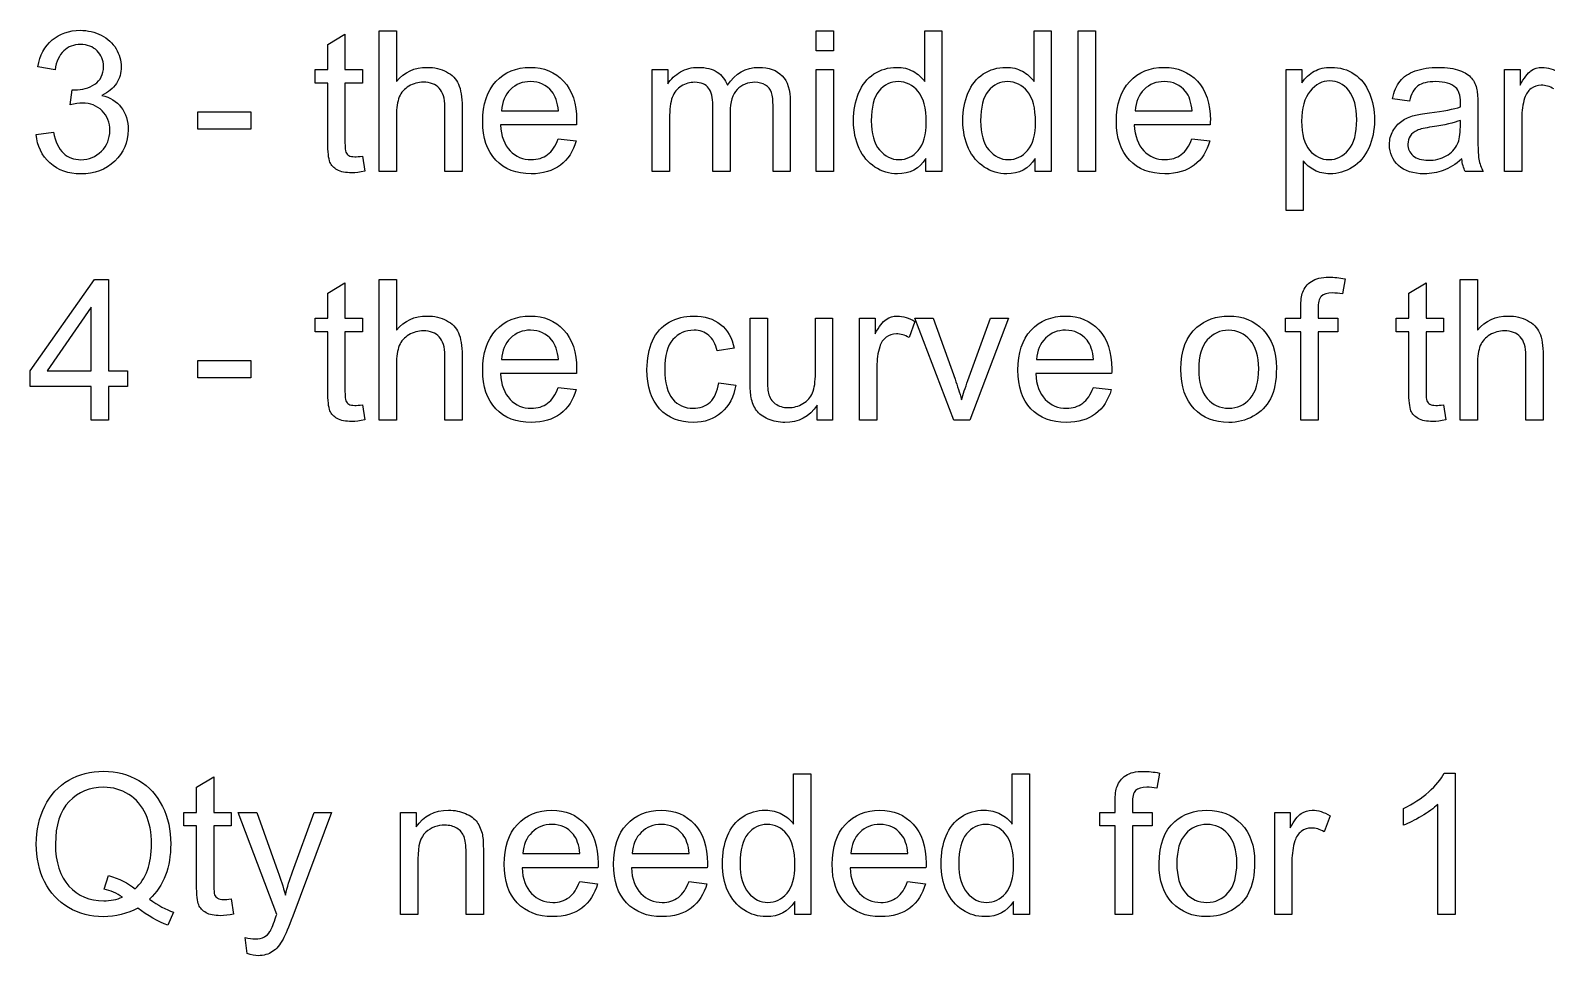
# Model space of a CAD drawing. Extents: x 7 to 424, y 205 to 291.
# Drawn here: x 223.96 to 262.09, y 248.29 to 271.56 of the extents above; entities that cross this region are included whole.
import ezdxf

# ---------------------------------------------------------------- set-up
doc = ezdxf.new("R2010")
doc.units = 0
doc.layers.add('Layer_1', color=7, linetype='CONTINUOUS')

msp = doc.modelspace()

# ---------------------------------------------------------------- linework, layer by layer
at = {"layer": 'Layer_1', "color": 7}
for points in [[(232.731911, 268.006853), (232.731911, 271.542189), (233.165991, 271.542189), (233.165991, 270.273723)], [(246.451313, 270.273723), (246.451313, 271.542189), (246.882984, 271.542189), (246.882984, 268.006853), (246.480251, 268.006853)], [(249.200498, 270.273723), (249.200498, 271.542189), (249.632168, 271.542189), (249.632168, 268.006853), (249.229438, 268.006853)], [(231.44172, 268.75684), (231.44172, 270.230305), (231.123395, 270.230305), (231.123395, 270.567913), (231.44172, 270.567913), (231.44172, 271.202173), (231.873393, 271.462628), (231.873393, 270.567913), (232.309884, 270.567913), (232.309884, 270.230305), (231.873393, 270.230305), (231.873393, 268.73271)], [(224.583225, 270.563151), (224.149145, 270.64033)], [(239.600052, 268.006853), (239.600052, 270.567913), (239.988315, 270.567913), (239.988315, 270.208609)], [(255.535687, 267.025328), (255.535687, 270.567913), (255.931183, 270.567913), (255.931183, 270.23512)], [(261.029222, 268.006853), (261.029222, 270.567913), (261.419906, 270.567913), (261.419906, 270.179664)], [(224.961842, 269.680474), (225.010072, 270.061501)], [(234.817915, 269.629833), (234.817915, 268.006853), (234.383834, 268.006853), (234.383834, 269.629833)], [(241.555834, 269.49479), (241.555834, 268.006853), (241.12175, 268.006853), (241.12175, 269.670817)], [(243.070295, 269.764876), (243.070295, 268.006853), (242.638625, 268.006853), (242.638625, 269.620176)], [(258.636931, 269.779349), (258.212495, 269.837214)], [(260.358795, 269.658752), (260.358795, 269.079976)], [(233.165991, 269.407954), (233.165991, 268.006853), (232.731911, 268.006853)], [(235.80907, 269.533366), (237.239127, 269.533366)], [(240.034133, 269.335616), (240.034133, 268.006853), (239.600052, 268.006853)], [(251.744702, 269.533366), (253.174762, 269.533366)], [(259.919915, 269.133051), (259.919915, 269.292198)], [(261.463324, 269.347681), (261.463324, 268.006853), (261.029222, 268.006853)], [(224.105735, 268.940117), (224.539818, 268.998008)], [(237.694944, 269.176443), (235.784983, 269.176443)], [(237.234304, 268.831585), (237.682857, 268.776129)], [(253.630578, 269.176443), (251.720617, 269.176443)], [(253.169939, 268.831585), (253.618489, 268.776129)], [(232.309884, 268.395102), (232.372585, 268.011668)], [(246.480251, 268.006853), (246.480251, 268.329988)], [(249.229438, 268.006853), (249.229438, 268.329988)], [(255.969767, 268.272124), (255.969767, 267.025328), (255.535687, 267.025328)], [(260.496246, 268.006853), (260.042874, 268.006853)], [(231.44172, 262.50426), (231.44172, 263.977725), (231.123395, 263.977725), (231.123395, 264.315359), (231.44172, 264.315359), (231.44172, 264.949592), (231.873393, 265.210048), (231.873393, 264.315359), (232.309884, 264.315359), (232.309884, 263.977725), (231.873393, 263.977725), (231.873393, 262.480156)], [(232.731911, 261.754272), (232.731911, 265.289608), (233.165991, 265.289608), (233.165991, 264.021143)], [(257.023621, 265.306489), (256.95851, 264.927896)], [(258.624903, 262.50426), (258.624903, 263.977725), (258.306575, 263.977725), (258.306575, 264.315359), (258.624903, 264.315359), (258.624903, 264.949592), (259.056574, 265.210048), (259.056574, 264.315359), (259.493067, 264.315359), (259.493067, 263.977725), (259.056574, 263.977725), (259.056574, 262.480156)], [(259.915091, 261.754272), (259.915091, 265.289608), (260.349164, 265.289608), (260.349164, 264.021143)], [(242.059849, 262.728547), (242.059849, 264.315359), (242.493932, 264.315359), (242.493932, 262.894944)], [(243.702126, 262.943177), (243.702126, 264.315359), (244.136209, 264.315359), (244.136209, 261.754272), (243.747946, 261.754272)], [(244.81386, 261.754272), (244.81386, 264.315359), (245.204533, 264.315359), (245.204533, 263.927083)], [(247.179605, 261.754272), (246.205333, 264.315359), (246.66353, 264.315359), (247.213369, 262.781596)], [(247.538931, 262.752651), (248.10806, 264.315359), (248.5542, 264.315359), (247.584748, 261.754272), (247.179605, 261.754272)], [(255.909477, 261.754272), (255.909477, 263.977725), (255.526037, 263.977725), (255.526037, 264.315359), (255.909477, 264.315359), (255.909477, 264.587854)], [(256.341147, 264.551659), (256.341147, 264.315333), (256.840342, 264.315333), (256.840342, 263.977698), (256.341147, 263.977698), (256.341147, 261.754246), (255.909477, 261.754272)], [(246.205333, 264.233365), (246.055817, 263.830616)], [(241.657119, 263.562937), (241.235095, 263.497823)], [(233.165991, 263.155373), (233.165991, 261.754272), (232.731911, 261.754272)], [(234.817915, 263.377253), (234.817915, 261.754272), (234.383834, 261.754272), (234.383834, 263.377253)], [(235.80907, 263.280786), (237.239127, 263.280786)], [(245.247941, 263.095101), (245.247941, 261.754272), (244.81386, 261.754272)], [(249.265612, 263.280786), (250.695672, 263.280786)], [(260.349164, 263.155373), (260.349164, 261.754272), (259.915091, 261.754272)], [(262.00109, 263.377253), (262.00109, 261.754272), (261.567015, 261.754272), (261.567015, 263.377253)], [(237.694944, 262.923863), (235.784983, 262.923863)], [(251.151488, 262.923863), (249.241527, 262.923863)], [(237.234304, 262.579031), (237.682857, 262.523548)], [(241.271269, 262.692352), (241.698116, 262.636896)], [(250.690848, 262.579031), (251.139399, 262.523548)], [(232.309884, 262.142522), (232.372585, 261.759088)], [(243.747946, 261.754272), (243.747946, 262.130457)], [(259.493067, 262.142522), (259.555768, 261.759088)], [(243.15229, 251.59496), (243.15229, 252.863425), (243.58396, 252.863425), (243.58396, 249.328063), (243.181227, 249.328063)], [(248.650662, 251.59496), (248.650662, 252.863425), (249.082332, 252.863425), (249.082332, 249.328063), (248.6796, 249.328063)], [(252.354829, 252.880306), (252.289717, 252.501687)], [(259.509945, 252.877898), (259.789687, 252.877898), (259.789687, 249.328063)], [(228.142697, 250.078077), (228.142697, 251.551542), (227.824371, 251.551542), (227.824371, 251.88915), (228.142697, 251.88915), (228.142697, 252.523409), (228.57437, 252.783839), (228.57437, 251.88915), (229.010861, 251.88915), (229.010861, 251.551542), (228.57437, 251.551542), (228.57437, 250.053947)], [(251.240684, 249.328063), (251.240684, 251.551542), (250.857247, 251.551542), (250.857247, 251.88915), (251.240684, 251.88915), (251.240684, 252.161671)], [(251.672355, 252.12545), (251.672355, 251.889097), (252.171549, 251.889097), (252.171549, 251.551489), (251.672355, 251.551489), (251.672355, 249.32801), (251.240684, 249.328063)], [(259.789687, 249.328063), (259.355606, 249.328063), (259.355606, 252.094149)], [(230.158769, 249.323248), (229.186907, 251.88915), (229.654751, 251.88915), (230.187706, 250.406055)], [(230.551852, 250.396398), (231.099278, 251.88915), (231.533361, 251.88915), (230.559089, 249.284671)], [(233.2721, 249.328063), (233.2721, 251.88915), (233.662773, 251.88915), (233.662773, 251.525004)], [(255.251119, 249.328063), (255.251119, 251.88915), (255.641793, 251.88915), (255.641793, 251.500901)], [(256.642595, 251.807156), (256.493076, 251.404434)], [(258.487442, 251.57083), (258.487442, 251.990433)], [(235.353296, 250.902836), (235.353296, 249.328063), (234.919213, 249.328063), (234.919213, 250.885956)], [(233.706196, 250.726783), (233.706196, 249.328063), (233.2721, 249.328063)], [(236.34926, 250.854603), (237.779319, 250.854603)], [(239.098444, 250.854603), (240.528504, 250.854603)], [(244.596817, 250.854603), (246.026877, 250.854603)], [(255.685203, 250.668918), (255.685203, 249.328063), (255.251119, 249.328063)], [(225.815536, 249.96473), (225.92888, 250.304772)], [(238.235135, 250.49768), (236.325175, 250.49768)], [(237.774496, 250.152822), (238.223047, 250.097365)], [(240.98432, 250.49768), (239.074359, 250.49768)], [(240.523681, 250.152822), (240.972234, 250.097365)], [(246.482693, 250.49768), (244.572732, 250.49768)], [(246.022053, 250.152822), (246.470607, 250.097365)], [(227.5591, 249.378731), (227.421638, 249.053161)], [(229.010861, 249.716339), (229.073562, 249.332905)], [(243.181227, 249.328063), (243.181227, 249.651225)], [(248.6796, 249.328063), (248.6796, 249.651225)], [(229.413594, 248.341749), (229.365363, 248.749287)]]:
    msp.add_lwpolyline(points, dxfattribs=at)
for points in [[(243.721419, 271.042999), (243.721419, 271.542189), (244.155502, 271.542189), (244.155502, 271.042999)], [(250.307409, 268.006853), (250.307409, 271.542189), (250.74149, 271.542189), (250.74149, 268.006853)], [(243.721419, 268.006853), (243.721419, 270.567913), (244.155502, 270.567913), (244.155502, 268.006853)], [(228.174047, 269.067938), (228.174047, 269.504421), (229.507645, 269.504421), (229.507645, 269.067938)], [(235.80907, 269.533366)], [(245.108071, 269.284975)], [(247.857256, 269.284975)], [(251.744702, 269.533366)], [(255.92877, 269.27291)], [(224.105735, 268.94017)], [(237.234333, 268.831585)], [(253.16997, 268.831585)], [(232.309876, 268.395155)], [(259.956059, 268.322765)], [(225.494797, 261.754272), (225.494797, 262.600727), (223.961042, 262.600727), (223.961042, 262.998634), (225.574378, 265.289608), (225.92888, 265.289608), (225.92888, 262.998634), (226.406371, 262.998634), (226.406371, 262.600727), (225.92888, 262.600727), (225.92888, 261.754272)], [(225.494797, 262.998634), (225.494797, 264.592669), (224.387889, 262.998634)], [(228.174047, 262.815357), (228.174047, 263.25184), (229.507645, 263.25184), (229.507645, 262.815357)], [(235.80907, 263.280786)], [(249.265612, 263.280786)], [(252.895018, 263.034803)], [(253.341158, 263.034803)], [(237.234333, 262.579031)], [(241.271269, 262.692352)], [(250.69088, 262.579031)], [(232.309876, 262.142575)], [(259.49306, 262.142575)], [(236.34926, 250.854603)], [(239.098444, 250.854603)], [(241.809048, 250.606212)], [(244.596817, 250.854603)], [(247.30742, 250.606212)], [(252.345182, 250.60862)], [(252.791322, 250.60862)], [(237.774528, 250.152822)], [(240.52371, 250.152822)], [(246.022082, 250.152822)], [(226.958618, 249.706682)], [(229.010853, 249.716392)], [(229.413594, 248.341749)]]:
    msp.add_lwpolyline(points, close=True, dxfattribs=at)
for points in [[(224.510878, 271.315573), (224.698981, 271.476334), (224.932903, 271.556714), (225.212645, 271.556714)], [(225.212645, 271.556714), (225.405571, 271.556714), (225.583223, 271.514919), (225.745601, 271.431328)], [(224.149145, 270.64033), (224.202199, 270.931319), (224.322777, 271.1564), (224.510878, 271.315573)], [(225.222289, 271.199818), (225.05348, 271.199818), (224.912805, 271.14676), (224.800266, 271.040644)], [(225.639492, 271.043052), (225.531775, 271.147563), (225.392708, 271.199818), (225.222289, 271.199818)], [(225.745601, 271.431328), (225.907979, 271.349325), (226.031773, 271.23678), (226.116983, 271.093693)], [(224.800266, 271.040644), (224.687726, 270.934529), (224.615379, 270.775364), (224.583225, 270.563151)], [(225.801066, 270.647553), (225.801066, 270.806726), (225.747208, 270.938559), (225.639492, 271.043052)], [(226.116983, 271.093693), (226.203798, 270.950607), (226.247206, 270.798683), (226.247206, 270.637922)], [(225.579202, 270.201413), (225.727111, 270.29788), (225.801066, 270.446593), (225.801066, 270.647553)], [(226.247206, 270.637922), (226.247206, 270.485187), (226.20621, 270.346113), (226.124217, 270.220701)], [(233.165991, 270.273723), (233.368563, 270.508444), (233.62419, 270.625804), (233.93287, 270.625804)], [(233.93287, 270.625804), (234.12258, 270.625804), (234.28737, 270.588022), (234.427242, 270.512457)], [(234.427242, 270.512457), (234.567113, 270.438497), (234.666791, 270.3356), (234.726276, 270.203767)], [(235.669198, 270.268881), (235.891062, 270.50683), (236.178842, 270.625804), (236.532539, 270.625804)], [(236.532539, 270.625804), (236.874982, 270.625804), (237.154724, 270.509246), (237.371766, 270.276131)], [(239.988315, 270.208609), (240.068701, 270.334004), (240.175613, 270.434484), (240.309053, 270.510049)], [(240.309053, 270.510049), (240.442493, 270.587219), (240.594422, 270.625804), (240.764838, 270.625804)], [(240.764838, 270.625804), (240.954548, 270.625804), (241.109692, 270.586417), (241.230272, 270.507641)], [(241.230272, 270.507641), (241.352458, 270.428866), (241.438471, 270.318738), (241.488309, 270.177256)], [(241.488309, 270.177256), (241.690881, 270.476288), (241.954546, 270.625804), (242.279302, 270.625804)], [(242.279302, 270.625804), (242.533322, 270.625804), (242.728658, 270.555063), (242.865312, 270.413582)], [(242.865312, 270.413582), (243.001968, 270.273705), (243.070295, 270.05747), (243.070295, 269.764876)], [(244.789743, 269.979506), (244.874951, 270.18851), (245.002764, 270.348477), (245.173182, 270.459408)], [(245.173182, 270.459408), (245.343601, 270.570339), (245.534115, 270.625804), (245.744725, 270.625804)], [(245.744725, 270.625804), (245.899065, 270.625804), (246.036524, 270.592846), (246.157102, 270.526929)], [(246.157102, 270.526929), (246.277679, 270.462618), (246.37575, 270.378216), (246.451313, 270.273723)], [(247.538931, 269.979506), (247.624139, 270.18851), (247.751952, 270.348477), (247.92237, 270.459408)], [(247.92237, 270.459408), (248.092786, 270.570339), (248.2833, 270.625804), (248.49391, 270.625804)], [(248.49391, 270.625804), (248.64825, 270.625804), (248.78571, 270.592846), (248.906289, 270.526929)], [(248.906289, 270.526929), (249.026867, 270.462618), (249.124937, 270.378216), (249.200498, 270.273723)], [(251.60483, 270.268881), (251.826696, 270.50683), (252.114476, 270.625804), (252.468171, 270.625804)], [(252.468171, 270.625804), (252.810614, 270.625804), (253.090356, 270.509246), (253.307398, 270.276131)], [(255.931183, 270.23512), (256.024429, 270.365348), (256.129734, 270.462618), (256.247098, 270.526929)], [(256.247098, 270.526929), (256.36446, 270.592846), (256.506743, 270.625804), (256.673945, 270.625804)], [(256.673945, 270.625804), (256.892593, 270.625804), (257.085519, 270.569536), (257.252721, 270.457)], [(257.252721, 270.457), (257.419924, 270.344464), (257.546129, 270.185299), (257.631337, 269.979506)], [(258.403011, 270.276131), (258.491434, 270.388667), (258.619248, 270.474674), (258.78645, 270.534153)], [(258.78645, 270.534153), (258.953651, 270.595254), (259.14738, 270.625804), (259.367636, 270.625804)], [(259.367636, 270.625804), (259.586285, 270.625804), (259.763936, 270.600078), (259.900592, 270.548625)], [(259.900592, 270.548625), (260.037248, 270.49719), (260.137727, 270.432076), (260.202029, 270.353283)], [(260.202029, 270.353283), (260.266341, 270.276113), (260.311364, 270.17805), (260.337099, 270.059093)], [(261.419906, 270.179664), (261.519584, 270.361327), (261.611226, 270.481104), (261.694835, 270.538994)], [(261.694835, 270.538994), (261.780031, 270.596868), (261.873279, 270.625804), (261.974579, 270.625804)], [(261.974579, 270.625804), (262.120876, 270.625804), (262.269589, 270.579185), (262.420719, 270.485945)], [(225.010072, 270.061501), (225.039011, 270.058326), (225.062322, 270.056738), (225.080007, 270.056738)], [(225.080007, 270.056738), (225.264894, 270.056738), (225.431293, 270.104963), (225.579202, 270.201413)], [(226.124217, 270.220701), (226.042224, 270.095306), (225.920842, 269.995628), (225.760071, 269.921669)], [(233.479496, 270.150718), (233.366956, 270.084802), (233.286571, 269.994773), (233.238339, 269.880632)], [(233.843642, 270.252001), (233.715025, 270.252001), (233.593643, 270.21824), (233.479496, 270.150718)], [(234.241552, 270.102485), (234.148304, 270.202162), (234.015667, 270.252001), (233.843642, 270.252001)], [(234.383834, 269.629833), (234.383834, 269.846862), (234.336407, 270.004413), (234.241552, 270.102485)], [(234.726276, 270.203767), (234.787369, 270.071934), (234.817915, 269.880623), (234.817915, 269.629833)], [(235.336403, 269.265687), (235.336403, 269.696552), (235.447335, 270.03095), (235.669198, 270.268881)], [(236.033344, 270.068724), (235.898298, 269.935286), (235.82354, 269.756833), (235.80907, 269.533366)], [(236.537362, 270.268881), (236.338006, 270.268881), (236.17, 270.202162), (236.033344, 270.068724)], [(237.075141, 270.018083), (236.936879, 270.185282), (236.757619, 270.268881), (236.537362, 270.268881)], [(237.239127, 269.533366), (237.219836, 269.74879), (237.165174, 269.910362), (237.075141, 270.018083)], [(237.371766, 270.276131), (237.588805, 270.043015), (237.697325, 269.715038), (237.697325, 269.292198)], [(240.328344, 270.153126), (240.225451, 270.088832), (240.150693, 269.994782), (240.10407, 269.870974)], [(240.668376, 270.249593), (240.54619, 270.249593), (240.432846, 270.217437), (240.328344, 270.153126)], [(241.015642, 270.104893), (240.944903, 270.20136), (240.829148, 270.249593), (240.668376, 270.249593)], [(241.12175, 269.670817), (241.12175, 269.863751), (241.086381, 270.008443), (241.015642, 270.104893)], [(241.73429, 270.068724), (241.615319, 269.94975), (241.555834, 269.758438), (241.555834, 269.49479)], [(242.182841, 270.249593), (242.002776, 270.249593), (241.853259, 270.189303), (241.73429, 270.068724)], [(242.443288, 270.179664), (242.369334, 270.226283), (242.282518, 270.249593), (242.182841, 270.249593)], [(242.595217, 269.993979), (242.567886, 270.071149), (242.517243, 270.133044), (242.443288, 270.179664)], [(242.638625, 269.620176), (242.638625, 269.793813), (242.624156, 269.918414), (242.595217, 269.993979)], [(244.661931, 269.284975), (244.661931, 269.540598), (244.704535, 269.772108), (244.789743, 269.979506)], [(245.300995, 270.030148), (245.172379, 269.872597), (245.108071, 269.624206), (245.108071, 269.284975)], [(245.785719, 270.266474), (245.592794, 270.266474), (245.431219, 270.187698), (245.300995, 270.030148)], [(246.284914, 270.02049), (246.149867, 270.184479), (245.983469, 270.266474), (245.785719, 270.266474)], [(246.487487, 269.248807), (246.487487, 269.599274), (246.419963, 269.856502), (246.284914, 270.02049)], [(247.411116, 269.284975), (247.411116, 269.540598), (247.453721, 269.772108), (247.538931, 269.979506)], [(248.050182, 270.030148), (247.921565, 269.872597), (247.857256, 269.624206), (247.857256, 269.284975)], [(248.534907, 270.266474), (248.341982, 270.266474), (248.180407, 270.187698), (248.050182, 270.030148)], [(249.034102, 270.02049), (248.899053, 270.184479), (248.732655, 270.266474), (248.534907, 270.266474)], [(249.236672, 269.248807), (249.236672, 269.599274), (249.169148, 269.856502), (249.034102, 270.02049)], [(251.272035, 269.265687), (251.272035, 269.696552), (251.382967, 270.03095), (251.60483, 270.268881)], [(251.968979, 270.068724), (251.83393, 269.935286), (251.759171, 269.756833), (251.744702, 269.533366)], [(252.472994, 270.268881), (252.27364, 270.268881), (252.105634, 270.202162), (251.968979, 270.068724)], [(253.010776, 270.018083), (252.872512, 270.185282), (252.693251, 270.268881), (252.472994, 270.268881)], [(253.174762, 269.533366), (253.155469, 269.74879), (253.100806, 269.910362), (253.010776, 270.018083)], [(253.307398, 270.276131), (253.524439, 270.043015), (253.632959, 269.715038), (253.632959, 269.292198)], [(256.14099, 270.025332), (255.99951, 269.8533), (255.92877, 269.602493), (255.92877, 269.27291)], [(256.632948, 270.285762), (256.448063, 270.285762), (256.284076, 270.198952), (256.14099, 270.025332)], [(257.112849, 270.042213), (256.979409, 270.204579), (256.819442, 270.285762), (256.632948, 270.285762)], [(257.315422, 269.309079), (257.315422, 269.635451), (257.247898, 269.879829), (257.112849, 270.042213)], [(257.631337, 269.979506), (257.716546, 269.775319), (257.75915, 269.55104), (257.75915, 269.306671)], [(258.212495, 269.837214), (258.25108, 270.018894), (258.314585, 270.1652), (258.403011, 270.276131)], [(258.851561, 270.157968), (258.755098, 270.087218), (258.683555, 269.961012), (258.636931, 269.779349)], [(259.304936, 270.266474), (259.100757, 270.266474), (258.949632, 270.230305), (258.851561, 270.157968)], [(259.799307, 270.119365), (259.688374, 270.217437), (259.523584, 270.266474), (259.304936, 270.266474)], [(259.922296, 269.745588), (259.922296, 269.922436), (259.881299, 270.047028), (259.799307, 270.119365)], [(260.337099, 270.059093), (260.351563, 269.985133), (260.358795, 269.851686), (260.358795, 269.658752)], [(261.697242, 270.090446), (261.621677, 270.034161), (261.567817, 269.955376), (261.535661, 269.854094)], [(261.952856, 270.177256), (261.858012, 270.177256), (261.772807, 270.148319), (261.697242, 270.090446)], [(262.271203, 270.083197), (262.165088, 270.145903), (262.058972, 270.177256), (261.952856, 270.177256)], [(225.26811, 269.728708), (225.186117, 269.728708), (225.084028, 269.71263), (224.961842, 269.680474)], [(225.764894, 269.533366), (225.634668, 269.663594), (225.469073, 269.728708), (225.26811, 269.728708)], [(225.760071, 269.921669), (225.969072, 269.873444), (226.131451, 269.772964), (226.247206, 269.620229)], [(226.247206, 269.620229), (226.362961, 269.469099), (226.420839, 269.279393), (226.420839, 269.05111)], [(233.238339, 269.880632), (233.190107, 269.76649), (233.165991, 269.608931), (233.165991, 269.407954)], [(240.10407, 269.870974), (240.057445, 269.747185), (240.034133, 269.568732), (240.034133, 269.335616)], [(259.145802, 269.482725), (259.496283, 269.524529), (259.754321, 269.574368), (259.919915, 269.632241)], [(259.919915, 269.632241), (259.921502, 269.691719), (259.922296, 269.729502), (259.922296, 269.745588)], [(261.535661, 269.854094), (261.487437, 269.699754), (261.463324, 269.53095), (261.463324, 269.347681)], [(225.960231, 269.0414), (225.960231, 269.240755), (225.895119, 269.404743), (225.764894, 269.533366)], [(235.664375, 268.29382), (235.445727, 268.52533), (235.336403, 268.849286), (235.336403, 269.265687)], [(237.697325, 269.292198), (237.697325, 269.266481), (237.696531, 269.227896), (237.694944, 269.176443)], [(244.8018, 268.588036), (244.708554, 268.790601), (244.661931, 269.022914), (244.661931, 269.284975)], [(245.108071, 269.284975), (245.108071, 268.956998), (245.177202, 268.711817), (245.315465, 268.549434)], [(246.287327, 268.537395), (246.420767, 268.69334), (246.487487, 268.930478), (246.487487, 269.248807)], [(247.550988, 268.588036), (247.45774, 268.790601), (247.411116, 269.022914), (247.411116, 269.284975)], [(247.857256, 269.284975), (247.857256, 268.956998), (247.926388, 268.711817), (248.064652, 268.549434)], [(249.036512, 268.537395), (249.169952, 268.69334), (249.236672, 268.930478), (249.236672, 269.248807)], [(251.600007, 268.29382), (251.381359, 268.52533), (251.272035, 268.849286), (251.272035, 269.265687)], [(253.632959, 269.292198), (253.632959, 269.266481), (253.632166, 269.227896), (253.630578, 269.176443)], [(255.92877, 269.27291), (255.92877, 268.943328), (255.99549, 268.699761), (256.12893, 268.54221)], [(257.108029, 268.549434), (257.246291, 268.713422), (257.315422, 268.966637), (257.315422, 269.309079)], [(257.75915, 269.306671), (257.75915, 269.04461), (257.711722, 268.808275), (257.616867, 268.597667)], [(258.222171, 269.024519), (258.280049, 269.12903), (258.354808, 269.212629), (258.446447, 269.275318)], [(258.446447, 269.275318), (258.539695, 269.338024), (258.644197, 269.385455), (258.759952, 269.417611)], [(258.759952, 269.417611), (258.84516, 269.440118), (258.973777, 269.461823), (259.145802, 269.482725)], [(259.919915, 269.292198), (259.762359, 269.227887), (259.526025, 269.173224), (259.210913, 269.12821)], [(224.455413, 268.221535), (224.251234, 268.406409), (224.134675, 268.645954), (224.105735, 268.94017)], [(224.539818, 268.998008), (224.589657, 268.752016), (224.674061, 268.574357), (224.793032, 268.465031)], [(225.748011, 268.515673), (225.889491, 268.657154), (225.960231, 268.832397), (225.960231, 269.0414)], [(226.420839, 269.05111), (226.420839, 268.742429), (226.308299, 268.480368), (226.08322, 268.264927)], [(235.784983, 269.176443), (235.801052, 268.895103), (235.880633, 268.67967), (236.023727, 268.530145)], [(236.966652, 268.431271), (237.079191, 268.514879), (237.168418, 268.648317), (237.234333, 268.831585)], [(251.720617, 269.176443), (251.736704, 268.895103), (251.816286, 268.67967), (251.959364, 268.530145)], [(252.902286, 268.431271), (253.014826, 268.514879), (253.104054, 268.648317), (253.16997, 268.831585)], [(258.137766, 268.682069), (258.137766, 268.807482), (258.165901, 268.921632), (258.222171, 269.024519)], [(258.661077, 268.899133), (258.620884, 268.838032), (258.600787, 268.769699), (258.600787, 268.694134)], [(258.832297, 269.0414), (258.758343, 269.009244), (258.701269, 268.961822), (258.661077, 268.899133)], [(259.210913, 269.12821), (259.032457, 269.102492), (258.906252, 269.073555), (258.832297, 269.0414)], [(259.84998, 268.69895), (259.896603, 268.797022), (259.919915, 268.941722), (259.919915, 269.133051)], [(260.358795, 269.079976), (260.358795, 268.676451), (260.367641, 268.420828), (260.385332, 268.313108)], [(224.793032, 268.465031), (224.91361, 268.357328), (225.059911, 268.303477), (225.231936, 268.303477)], [(225.231936, 268.303477), (225.436117, 268.303477), (225.608142, 268.374209), (225.748011, 268.515673)], [(231.494777, 268.243178), (231.459406, 268.325164), (231.44172, 268.496385), (231.44172, 268.75684)], [(231.873393, 268.73271), (231.873393, 268.608921), (231.880625, 268.529343), (231.895089, 268.493977)], [(231.895089, 268.493977), (231.911158, 268.458611), (231.936077, 268.430477), (231.969847, 268.409575)], [(236.023727, 268.530145), (236.166813, 268.380638), (236.34527, 268.305885), (236.559095, 268.305885)], [(236.559095, 268.305885), (236.718258, 268.305885), (236.85411, 268.34768), (236.966652, 268.431271)], [(237.682857, 268.776129), (237.612118, 268.514068), (237.48109, 268.310691), (237.289771, 268.165999)], [(245.19971, 268.117766), (245.029292, 268.23032), (244.896655, 268.387076), (244.8018, 268.588036)], [(245.315465, 268.549434), (245.453727, 268.387068), (245.61691, 268.305885), (245.805013, 268.305885)], [(245.805013, 268.305885), (245.994723, 268.305885), (246.155494, 268.383055), (246.287327, 268.537395)], [(247.948897, 268.117766), (247.778479, 268.23032), (247.645843, 268.387076), (247.550988, 268.588036)], [(248.064652, 268.549434), (248.202915, 268.387068), (248.366097, 268.305885), (248.5542, 268.305885)], [(248.5542, 268.305885), (248.74391, 268.305885), (248.904681, 268.383055), (249.036512, 268.537395)], [(251.959364, 268.530145), (252.102451, 268.380638), (252.280907, 268.305885), (252.494732, 268.305885)], [(252.494732, 268.305885), (252.653895, 268.305885), (252.789746, 268.34768), (252.902286, 268.431271)], [(253.618489, 268.776129), (253.54775, 268.514068), (253.416722, 268.310691), (253.225403, 268.165999)], [(256.12893, 268.54221), (256.262372, 268.38466), (256.423948, 268.305885), (256.613657, 268.305885)], [(256.613657, 268.305885), (256.806583, 268.305885), (256.971373, 268.387068), (257.108029, 268.549434)], [(257.616867, 268.597667), (257.523621, 268.388664), (257.386966, 268.227894), (257.206901, 268.115358)], [(258.364453, 268.153934), (258.213328, 268.292206), (258.137766, 268.468251), (258.137766, 268.682069)], [(258.600787, 268.694134), (258.600787, 268.578388), (258.644195, 268.48193), (258.731012, 268.404759)], [(259.563002, 268.39751), (259.693227, 268.47147), (259.788886, 268.57195), (259.84998, 268.69895)], [(225.229526, 267.944199), (224.919237, 267.944199), (224.661199, 268.036645), (224.455413, 268.221535)], [(226.08322, 268.264927), (225.858141, 268.051108), (225.573576, 267.944199), (225.229526, 267.944199)], [(231.678054, 268.047836), (231.591239, 268.097684), (231.530147, 268.162798), (231.494777, 268.243178)], [(231.969847, 268.409575), (232.005217, 268.388673), (232.055055, 268.378222), (232.119363, 268.378222)], [(232.119363, 268.378222), (232.167595, 268.378222), (232.231099, 268.383866), (232.309876, 268.395155)], [(236.556656, 267.948962), (236.182059, 267.948962), (235.884632, 268.063914), (235.664375, 268.29382)], [(237.289771, 268.165999), (237.098453, 268.021308), (236.854081, 267.948962), (236.556656, 267.948962)], [(245.764016, 267.948962), (245.559837, 267.948962), (245.371735, 268.00523), (245.19971, 268.117766)], [(246.480251, 268.329988), (246.317872, 268.07597), (246.079127, 267.948962), (245.764016, 267.948962)], [(248.513203, 267.948962), (248.309024, 267.948962), (248.120922, 268.00523), (247.948897, 268.117766)], [(249.229438, 268.329988), (249.06706, 268.07597), (248.828315, 267.948962), (248.513203, 267.948962)], [(252.492288, 267.948962), (252.117691, 267.948962), (251.820264, 268.063914), (251.600007, 268.29382)], [(253.225403, 268.165999), (253.034087, 268.021308), (252.789715, 267.948962), (252.492288, 267.948962)], [(256.251922, 268.040613), (256.137773, 268.101697), (256.043722, 268.178867), (255.969767, 268.272124)], [(257.206901, 268.115358), (257.028445, 268.004427), (256.840343, 267.948962), (256.642595, 267.948962)], [(259.013166, 267.948962), (258.731815, 267.948962), (258.515578, 268.017286), (258.364453, 268.153934)], [(258.731012, 268.404759), (258.819436, 268.327589), (258.948052, 268.289004), (259.116862, 268.289004)], [(259.116862, 268.289004), (259.284064, 268.289004), (259.432778, 268.325173), (259.563002, 268.39751)], [(259.956088, 268.322765), (259.795317, 268.186099), (259.640172, 268.089632), (259.490655, 268.033364)], [(260.042874, 268.006853), (259.99786, 268.096881), (259.968922, 268.202186), (259.956059, 268.322765)], [(260.385332, 268.313108), (260.404612, 268.206992), (260.441583, 268.104907), (260.496246, 268.006853)], [(232.044613, 267.973092), (231.887057, 267.973092), (231.764871, 267.998007), (231.678054, 268.047836)], [(232.372585, 268.011668), (232.250401, 267.98595), (232.141077, 267.973092), (232.044613, 267.973092)], [(256.642595, 267.948962), (256.497901, 267.948962), (256.367677, 267.979512), (256.251922, 268.040613)], [(259.490655, 268.033364), (259.342745, 267.977096), (259.183583, 267.948962), (259.013166, 267.948962)], [(255.955297, 264.971288), (255.997098, 265.083824), (256.070249, 265.174664), (256.174751, 265.243809)], [(256.174751, 265.243809), (256.280859, 265.314541), (256.428768, 265.349907), (256.618478, 265.349907)], [(256.618478, 265.349907), (256.740664, 265.349907), (256.875712, 265.335434), (257.023621, 265.306489)], [(255.909477, 264.587854), (255.909477, 264.759886), (255.92475, 264.887697), (255.955297, 264.971288)], [(256.423141, 264.867571), (256.368479, 264.811303), (256.341147, 264.705999), (256.341147, 264.551659)], [(256.702883, 264.951973), (256.57105, 264.951973), (256.477803, 264.923839), (256.423141, 264.867571)], [(256.95851, 264.927896), (256.868478, 264.943948), (256.783269, 264.951973), (256.702883, 264.951973)], [(233.165991, 264.021143), (233.368563, 264.255863), (233.62419, 264.373224), (233.93287, 264.373224)], [(233.93287, 264.373224), (234.12258, 264.373224), (234.28737, 264.335441), (234.427242, 264.259876)], [(234.427242, 264.259876), (234.567113, 264.185916), (234.666791, 264.083029), (234.726276, 263.951213)], [(235.669198, 264.016301), (235.891062, 264.254249), (236.178842, 264.373224), (236.532539, 264.373224)], [(236.532539, 264.373224), (236.874982, 264.373224), (237.154724, 264.256666), (237.371766, 264.02355)], [(240.022076, 264.216485), (240.210179, 264.320977), (240.414358, 264.373224), (240.634615, 264.373224)], [(240.634615, 264.373224), (240.912749, 264.373224), (241.140239, 264.302483), (241.317087, 264.161001)], [(245.204533, 263.927083), (245.30421, 264.108764), (245.39585, 264.228541), (245.479451, 264.286414)], [(245.479451, 264.286414), (245.564661, 264.344287), (245.657908, 264.373224), (245.759192, 264.373224)], [(245.759192, 264.373224), (245.905494, 264.373224), (246.054208, 264.326604), (246.205333, 264.233365)], [(249.12574, 264.016301), (249.347605, 264.254249), (249.635387, 264.373224), (249.989083, 264.373224)], [(249.989083, 264.373224), (250.331525, 264.373224), (250.611266, 264.256666), (250.828307, 264.02355)], [(253.290517, 264.088664), (253.510772, 264.278371), (253.77926, 264.373224), (254.09598, 264.373224)], [(254.09598, 264.373224), (254.448068, 264.373224), (254.735849, 264.257469), (254.959321, 264.025958)], [(260.349164, 264.021143), (260.551747, 264.255863), (260.807378, 264.373224), (261.116059, 264.373224)], [(261.116059, 264.373224), (261.305765, 264.373224), (261.470556, 264.335441), (261.610433, 264.259876)], [(261.610433, 264.259876), (261.750291, 264.185916), (261.849969, 264.083029), (261.909465, 263.951213)], [(233.479496, 263.898138), (233.366956, 263.832221), (233.286571, 263.742193), (233.238339, 263.628051)], [(233.843642, 263.99942), (233.715025, 263.99942), (233.593643, 263.96566), (233.479496, 263.898138)], [(234.241552, 263.849904), (234.148304, 263.949582), (234.015667, 263.99942), (233.843642, 263.99942)], [(234.726276, 263.951213), (234.787369, 263.81938), (234.817915, 263.62806), (234.817915, 263.377253)], [(235.336403, 263.013107), (235.336403, 263.443972), (235.447335, 263.77837), (235.669198, 264.016301)], [(236.537362, 264.016301), (236.338006, 264.016301), (236.17, 263.949582), (236.033344, 263.816144)], [(237.075141, 263.765502), (236.936879, 263.932701), (236.757619, 264.016301), (236.537362, 264.016301)], [(237.371766, 264.02355), (237.588805, 263.790435), (237.697325, 263.462457), (237.697325, 263.039618)], [(239.604875, 263.75103), (239.696515, 263.958428), (239.835582, 264.113579), (240.022076, 264.216485)], [(240.651496, 264.016301), (240.432846, 264.016301), (240.255193, 263.937526), (240.118538, 263.779975)], [(241.020465, 263.886099), (240.919179, 263.9729), (240.796189, 264.016301), (240.651496, 264.016301)], [(241.235095, 263.497823), (241.194901, 263.669855), (241.123358, 263.799281), (241.020465, 263.886099)], [(241.317087, 264.161001), (241.493936, 264.021143), (241.60728, 263.821788), (241.657119, 263.562937)], [(245.737488, 263.924676), (245.642634, 263.924676), (245.557425, 263.895739), (245.481864, 263.837866)], [(246.055817, 263.830616), (245.949708, 263.893323), (245.843599, 263.924676), (245.737488, 263.924676)], [(248.792944, 263.013107), (248.792944, 263.443972), (248.903876, 263.77837), (249.12574, 264.016301)], [(249.993904, 264.016301), (249.794549, 264.016301), (249.626544, 263.949582), (249.489889, 263.816144)], [(250.531686, 263.765502), (250.393421, 263.932701), (250.214161, 264.016301), (249.993904, 264.016301)], [(250.828307, 264.02355), (251.045349, 263.790435), (251.153869, 263.462457), (251.153869, 263.039618)], [(252.895018, 263.034803), (252.895018, 263.509077), (253.026851, 263.860364), (253.290517, 264.088664)], [(254.09598, 264.013893), (253.878939, 264.013893), (253.698875, 263.93271), (253.555788, 263.770344)], [(254.631346, 263.76791), (254.488261, 263.931899), (254.309806, 264.013893), (254.09598, 264.013893)], [(254.959321, 264.025958), (255.182792, 263.796053), (255.294527, 263.477724), (255.294527, 263.070971)], [(260.662669, 263.898138), (260.550133, 263.832221), (260.469752, 263.742193), (260.421527, 263.628051)], [(261.026815, 263.99942), (260.89821, 263.99942), (260.776828, 263.96566), (260.662669, 263.898138)], [(261.424722, 263.849904), (261.331482, 263.949582), (261.198847, 263.99942), (261.026815, 263.99942)], [(261.909465, 263.951213), (261.970548, 263.81938), (262.00109, 263.62806), (262.00109, 263.377253)], [(233.238339, 263.628051), (233.190107, 263.51391), (233.165991, 263.356351), (233.165991, 263.155373)], [(234.383834, 263.377253), (234.383834, 263.594299), (234.336407, 263.75185), (234.241552, 263.849904)], [(236.033344, 263.816144), (235.898298, 263.682705), (235.82354, 263.504253), (235.80907, 263.280786)], [(237.239127, 263.280786), (237.219836, 263.496227), (237.165174, 263.657799), (237.075141, 263.765502)], [(239.467416, 263.025172), (239.467416, 263.301697), (239.513236, 263.543649), (239.604875, 263.75103)], [(240.118538, 263.779975), (239.981884, 263.62403), (239.913557, 263.376441), (239.913557, 263.03721)], [(245.320288, 263.601514), (245.272056, 263.447173), (245.247941, 263.278369), (245.247941, 263.095101)], [(245.481864, 263.837866), (245.406301, 263.781598), (245.352442, 263.702814), (245.320288, 263.601514)], [(249.489889, 263.816144), (249.35484, 263.682705), (249.280081, 263.504253), (249.265612, 263.280786)], [(250.695672, 263.280786), (250.676378, 263.496227), (250.621716, 263.657799), (250.531686, 263.765502)], [(253.555788, 263.770344), (253.412702, 263.607961), (253.341158, 263.36278), (253.341158, 263.034803)], [(254.848389, 263.049275), (254.848389, 263.365999), (254.776041, 263.605544), (254.631346, 263.76791)], [(260.421527, 263.628051), (260.373285, 263.51391), (260.349164, 263.356351), (260.349164, 263.155373)], [(261.567015, 263.377253), (261.567015, 263.594299), (261.519584, 263.75185), (261.424722, 263.849904)], [(235.664375, 262.041239), (235.445727, 262.27275), (235.336403, 262.596705), (235.336403, 263.013107)], [(235.784983, 262.923863), (235.801052, 262.642522), (235.880633, 262.42709), (236.023727, 262.277565)], [(237.697325, 263.039618), (237.697325, 263.0139), (237.696531, 262.975315), (237.694944, 262.923863)], [(239.785742, 262.038831), (239.573525, 262.268737), (239.467416, 262.597517), (239.467416, 263.025172)], [(239.913557, 263.03721), (239.913557, 262.693164), (239.979473, 262.443168), (240.111304, 262.287222)], [(242.086376, 262.323391), (242.068691, 262.408604), (242.059849, 262.543656), (242.059849, 262.728547)], [(242.493932, 262.894944), (242.493932, 262.668249), (242.502775, 262.515514), (242.520459, 262.436738)], [(243.629781, 262.441554), (243.678011, 262.557318), (243.702126, 262.724526), (243.702126, 262.943177)], [(247.213369, 262.781596), (247.272854, 262.616002), (247.327516, 262.443979), (247.377355, 262.265526)], [(247.377355, 262.265526), (247.41594, 262.40057), (247.469798, 262.562945), (247.538931, 262.752651)], [(249.120919, 262.041239), (248.902269, 262.27275), (248.792944, 262.596705), (248.792944, 263.013107)], [(249.241527, 262.923863), (249.257596, 262.642522), (249.337178, 262.42709), (249.480274, 262.277565)], [(251.153869, 263.039618), (251.153869, 263.0139), (251.153075, 262.975315), (251.151488, 262.923863)], [(253.225403, 262.041239), (253.005146, 262.271144), (252.895018, 262.602332), (252.895018, 263.034803)], [(253.341158, 263.034803), (253.341158, 262.706825), (253.412702, 262.460842), (253.555788, 262.296853)], [(254.633759, 262.299287), (254.776846, 262.463276), (254.848389, 262.713272), (254.848389, 263.049275)], [(255.294527, 263.070971), (255.294527, 262.741388), (255.244688, 262.481744), (255.145011, 262.292038)], [(231.494777, 261.990598), (231.459406, 262.072583), (231.44172, 262.243804), (231.44172, 262.50426)], [(231.873393, 262.480156), (231.873393, 262.356349), (231.880625, 262.276762), (231.895089, 262.241396)], [(236.966652, 262.17869), (237.079191, 262.262299), (237.168418, 262.395746), (237.234333, 262.579031)], [(237.682857, 262.523548), (237.612118, 262.261487), (237.48109, 262.058111), (237.289771, 261.913419)], [(241.054226, 262.210043), (241.168374, 262.314554), (241.240722, 262.475323), (241.271269, 262.692352)], [(241.698116, 262.636896), (241.651491, 262.342679), (241.531716, 262.111971), (241.338791, 261.944772)], [(242.520459, 262.436738), (242.547791, 262.322597), (242.605668, 262.232568), (242.694092, 262.166652)], [(243.388623, 262.169059), (243.50277, 262.236581), (243.583156, 262.327413), (243.629781, 262.441554)], [(250.423196, 262.17869), (250.535735, 262.262299), (250.624964, 262.395746), (250.69088, 262.579031)], [(251.139399, 262.523548), (251.06866, 262.261487), (250.937631, 262.058111), (250.746313, 261.913419)], [(258.677958, 261.990598), (258.642588, 262.072583), (258.624903, 262.243804), (258.624903, 262.50426)], [(259.056574, 262.480156), (259.056574, 262.356349), (259.063806, 262.276762), (259.07827, 262.241396)], [(231.678054, 261.795256), (231.591239, 261.845104), (231.530147, 261.910218), (231.494777, 261.990598)], [(231.895089, 262.241396), (231.911158, 262.20603), (231.936077, 262.177896), (231.969847, 262.156994)], [(231.969847, 262.156994), (232.005217, 262.136092), (232.055055, 262.125641), (232.119363, 262.125641)], [(232.119363, 262.125641), (232.167595, 262.125641), (232.231099, 262.131286), (232.309876, 262.142575)], [(236.556656, 261.696381), (236.182059, 261.696381), (235.884632, 261.811334), (235.664375, 262.041239)], [(236.023727, 262.277565), (236.166813, 262.128058), (236.34527, 262.053304), (236.559095, 262.053304)], [(236.559095, 262.053304), (236.718258, 262.053304), (236.85411, 262.0951), (236.966652, 262.17869)], [(240.632202, 261.696381), (240.281721, 261.696381), (239.999568, 261.810531), (239.785742, 262.038831)], [(240.111304, 262.287222), (240.243137, 262.131277), (240.415162, 262.053304), (240.627379, 262.053304)], [(240.627379, 262.053304), (240.797797, 262.053304), (240.940079, 262.105551), (241.054226, 262.210043)], [(242.219014, 262.000255), (242.156313, 262.088679), (242.112101, 262.196391), (242.086376, 262.323391)], [(242.510813, 261.783191), (242.380588, 261.841082), (242.283322, 261.913437), (242.219014, 262.000255)], [(242.694092, 262.166652), (242.782516, 262.10234), (242.89184, 262.070185), (243.022064, 262.070185)], [(243.747946, 262.130457), (243.54859, 261.841073), (243.277691, 261.696381), (242.935249, 261.696381)], [(243.022064, 262.070185), (243.152289, 262.070185), (243.274475, 262.103143), (243.388623, 262.169059)], [(250.013197, 261.696381), (249.6386, 261.696381), (249.341174, 261.811334), (249.120919, 262.041239)], [(249.480274, 262.277565), (249.62336, 262.128058), (249.801817, 262.053304), (250.015642, 262.053304)], [(250.015642, 262.053304), (250.174805, 262.053304), (250.310656, 262.0951), (250.423196, 262.17869)], [(254.09598, 261.696381), (253.737459, 261.696381), (253.447267, 261.811334), (253.225403, 262.041239)], [(253.555788, 262.296853), (253.698875, 262.134487), (253.878939, 262.053304), (254.09598, 262.053304)], [(254.09598, 262.053304), (254.311413, 262.053304), (254.490672, 262.135299), (254.633759, 262.299287)], [(255.145011, 262.292038), (255.04694, 262.103937), (254.90305, 261.95764), (254.71334, 261.853147)], [(258.861237, 261.795256), (258.77442, 261.845104), (258.713327, 261.910218), (258.677958, 261.990598)], [(259.07827, 262.241396), (259.094339, 262.20603), (259.119258, 262.177896), (259.153028, 262.156994)], [(259.153028, 262.156994), (259.188397, 262.136092), (259.238237, 262.125641), (259.302546, 262.125641)], [(259.302546, 262.125641), (259.350776, 262.125641), (259.414281, 262.131286), (259.49306, 262.142575)], [(232.044613, 261.720511), (231.887057, 261.720511), (231.764871, 261.745426), (231.678054, 261.795256)], [(232.372585, 261.759088), (232.250401, 261.73337), (232.141077, 261.720511), (232.044613, 261.720511)], [(237.289771, 261.913419), (237.098453, 261.768727), (236.854081, 261.696381), (236.556656, 261.696381)], [(241.338791, 261.944772), (241.147474, 261.779178), (240.911944, 261.696381), (240.632202, 261.696381)], [(242.935249, 261.696381), (242.784125, 261.696381), (242.642646, 261.725318), (242.510813, 261.783191)], [(250.746313, 261.913419), (250.554996, 261.768727), (250.310624, 261.696381), (250.013197, 261.696381)], [(254.71334, 261.853147), (254.525238, 261.748636), (254.319451, 261.696381), (254.09598, 261.696381)], [(259.227794, 261.720511), (259.07024, 261.720511), (258.948054, 261.745426), (258.861237, 261.795256)], [(259.555768, 261.759088), (259.433582, 261.73337), (259.324257, 261.720511), (259.227794, 261.720511)], [(224.925668, 252.701844), (225.187725, 252.851369), (225.480329, 252.926132), (225.803479, 252.926132)], [(225.803479, 252.926132), (226.129844, 252.926132), (226.424055, 252.848159), (226.686113, 252.692214)], [(251.286505, 252.545105), (251.328305, 252.657641), (251.401457, 252.748473), (251.505958, 252.8176)], [(251.505958, 252.8176), (251.612067, 252.888349), (251.759976, 252.923724), (251.949686, 252.923724)], [(251.949686, 252.923724), (252.071872, 252.923724), (252.20692, 252.909251), (252.354829, 252.880306)], [(259.124095, 252.405246), (259.305765, 252.567612), (259.434382, 252.725163), (259.509945, 252.877898)], [(224.322778, 252.048324), (224.464256, 252.334497), (224.665219, 252.552337), (224.925668, 252.701844)], [(225.805889, 252.523409), (225.457016, 252.523409), (225.167628, 252.403633), (224.937725, 252.164079)], [(226.435309, 252.344948), (226.248815, 252.463922), (226.039008, 252.523409), (225.805889, 252.523409)], [(226.686113, 252.692214), (226.948168, 252.537873), (227.147524, 252.320836), (227.284179, 252.0411)], [(251.240684, 252.161671), (251.240684, 252.333685), (251.255958, 252.461497), (251.286505, 252.545105)], [(251.754349, 252.441362), (251.699686, 252.385094), (251.672355, 252.27979), (251.672355, 252.12545)], [(252.03409, 252.525764), (251.902259, 252.525764), (251.809012, 252.49763), (251.754349, 252.441362)], [(252.289717, 252.501687), (252.199685, 252.517738), (252.114476, 252.525764), (252.03409, 252.525764)], [(224.110558, 251.095744), (224.110558, 251.444624), (224.181298, 251.76215), (224.322778, 252.048324)], [(224.937725, 252.164079), (224.707823, 251.92613), (224.592872, 251.570019), (224.592872, 251.095744)], [(226.862156, 251.848166), (226.765694, 252.061985), (226.623412, 252.227579), (226.435309, 252.344948)], [(227.284179, 252.0411), (227.422444, 251.762953), (227.491576, 251.448645), (227.491576, 251.098178)], [(258.487442, 251.990433), (258.730206, 252.104592), (258.942424, 252.242863), (259.124095, 252.405246)], [(259.355606, 252.094149), (259.251104, 251.994472), (259.113644, 251.894795), (258.943226, 251.795117)], [(227.009261, 251.098178), (227.009261, 251.384334), (226.960226, 251.63433), (226.862156, 251.848166)], [(233.662773, 251.525004), (233.850876, 251.806362), (234.122579, 251.947041), (234.477883, 251.947041)], [(234.477883, 251.947041), (234.632223, 251.947041), (234.773702, 251.918907), (234.902319, 251.862639)], [(234.902319, 251.862639), (235.032544, 251.807976), (235.12981, 251.73563), (235.194118, 251.645601)], [(236.209388, 251.590118), (236.431253, 251.828067), (236.719033, 251.947041), (237.072728, 251.947041)], [(237.072728, 251.947041), (237.415171, 251.947041), (237.694914, 251.830483), (237.911955, 251.597368)], [(238.958575, 251.590118), (239.180439, 251.828067), (239.468219, 251.947041), (239.821916, 251.947041)], [(239.821916, 251.947041), (240.164359, 251.947041), (240.4441, 251.830483), (240.66114, 251.597368)], [(241.49072, 251.300743), (241.575928, 251.509747), (241.703741, 251.669714), (241.874159, 251.780645)], [(241.874159, 251.780645), (242.044577, 251.891576), (242.235091, 251.947041), (242.445701, 251.947041)], [(242.445701, 251.947041), (242.600042, 251.947041), (242.737501, 251.914083), (242.858078, 251.848166)], [(242.858078, 251.848166), (242.978656, 251.783855), (243.076726, 251.699453), (243.15229, 251.59496)], [(244.456947, 251.590118), (244.678811, 251.828067), (244.966591, 251.947041), (245.320288, 251.947041)], [(245.320288, 251.947041), (245.662731, 251.947041), (245.942473, 251.830483), (246.159512, 251.597368)], [(246.989092, 251.300743), (247.0743, 251.509747), (247.202113, 251.669714), (247.372531, 251.780645)], [(247.372531, 251.780645), (247.54295, 251.891576), (247.733464, 251.947041), (247.944074, 251.947041)], [(247.944074, 251.947041), (248.098414, 251.947041), (248.235873, 251.914083), (248.356451, 251.848166)], [(248.356451, 251.848166), (248.477028, 251.783855), (248.575099, 251.699453), (248.650662, 251.59496)], [(252.345182, 250.60862), (252.345182, 251.082894), (252.477014, 251.434182), (252.740679, 251.662482)], [(252.740679, 251.662482), (252.960935, 251.852188), (253.229423, 251.947041), (253.546142, 251.947041)], [(253.546142, 251.947041), (253.89823, 251.947041), (254.18601, 251.831286), (254.409482, 251.599775)], [(255.641793, 251.500901), (255.741472, 251.682564), (255.833112, 251.80234), (255.916713, 251.860231)], [(255.916713, 251.860231), (256.001921, 251.918104), (256.095168, 251.947041), (256.196454, 251.947041)], [(256.196454, 251.947041), (256.342757, 251.947041), (256.49147, 251.900413), (256.642595, 251.807156)], [(258.943226, 251.795117), (258.774417, 251.69544), (258.622489, 251.620678), (258.487442, 251.57083)], [(233.906356, 251.394776), (233.772916, 251.277425), (233.706196, 251.05476), (233.706196, 250.726783)], [(234.386258, 251.57083), (234.20137, 251.57083), (234.041403, 251.512145), (233.906356, 251.394776)], [(234.687703, 251.491243), (234.602494, 251.544301), (234.502013, 251.57083), (234.386258, 251.57083)], [(234.868572, 251.281455), (234.834809, 251.369879), (234.77452, 251.439808), (234.687703, 251.491243)], [(234.919213, 250.885956), (234.919213, 251.062804), (234.902333, 251.194637), (234.868572, 251.281455)], [(235.194118, 251.645601), (235.258427, 251.555555), (235.303444, 251.448637), (235.329166, 251.324847)], [(235.329166, 251.324847), (235.345253, 251.244466), (235.353296, 251.103796), (235.353296, 250.902836)], [(235.876592, 250.586924), (235.876592, 251.017789), (235.987524, 251.352187), (236.209388, 251.590118)], [(236.573536, 251.389961), (236.438488, 251.256523), (236.363729, 251.07807), (236.34926, 250.854603)], [(237.077552, 251.590118), (236.878197, 251.590118), (236.710192, 251.523399), (236.573536, 251.389961)], [(237.615333, 251.33932), (237.477069, 251.506519), (237.297808, 251.590118), (237.077552, 251.590118)], [(237.779319, 250.854603), (237.760026, 251.070027), (237.705364, 251.231599), (237.615333, 251.33932)], [(237.911955, 251.597368), (238.128996, 251.364252), (238.237517, 251.036275), (238.237517, 250.613435)], [(238.62578, 250.586924), (238.62578, 251.017789), (238.736711, 251.352187), (238.958575, 251.590118)], [(239.322721, 251.389961), (239.187674, 251.256523), (239.112915, 251.07807), (239.098444, 250.854603)], [(239.826739, 251.590118), (239.627383, 251.590118), (239.459377, 251.523399), (239.322721, 251.389961)], [(240.364518, 251.33932), (240.226256, 251.506519), (240.046996, 251.590118), (239.826739, 251.590118)], [(240.528504, 250.854603), (240.509212, 251.070027), (240.45455, 251.231599), (240.364518, 251.33932)], [(240.66114, 251.597368), (240.878181, 251.364252), (240.986702, 251.036275), (240.986702, 250.613435)], [(241.362907, 250.606212), (241.362907, 250.861835), (241.405511, 251.093345), (241.49072, 251.300743)], [(242.001971, 251.351385), (241.873356, 251.193834), (241.809048, 250.945443), (241.809048, 250.606212)], [(242.486696, 251.58771), (242.293771, 251.58771), (242.132196, 251.508935), (242.001971, 251.351385)], [(242.985891, 251.341727), (242.850844, 251.505716), (242.684446, 251.58771), (242.486696, 251.58771)], [(243.188464, 250.570044), (243.188464, 250.920511), (243.120939, 251.177739), (242.985891, 251.341727)], [(244.124152, 250.586924), (244.124152, 251.017789), (244.235084, 251.352187), (244.456947, 251.590118)], [(244.821094, 251.389961), (244.686047, 251.256523), (244.611288, 251.07807), (244.596817, 250.854603)], [(245.325112, 251.590118), (245.125755, 251.590118), (244.957749, 251.523399), (244.821094, 251.389961)], [(245.86289, 251.33932), (245.724628, 251.506519), (245.545368, 251.590118), (245.325112, 251.590118)], [(246.026877, 250.854603), (246.007585, 251.070027), (245.952923, 251.231599), (245.86289, 251.33932)], [(246.159512, 251.597368), (246.376553, 251.364252), (246.485074, 251.036275), (246.485074, 250.613435)], [(246.86128, 250.606212), (246.86128, 250.861835), (246.903884, 251.093345), (246.989092, 251.300743)], [(247.500344, 251.351385), (247.371728, 251.193834), (247.30742, 250.945443), (247.30742, 250.606212)], [(247.985068, 251.58771), (247.792143, 251.58771), (247.630568, 251.508935), (247.500344, 251.351385)], [(248.484263, 251.341727), (248.349216, 251.505716), (248.182818, 251.58771), (247.985068, 251.58771)], [(248.686836, 250.570044), (248.686836, 250.920511), (248.619312, 251.177739), (248.484263, 251.341727)], [(253.00595, 251.344135), (252.862865, 251.181769), (252.791322, 250.936597), (252.791322, 250.60862)], [(253.546142, 251.58771), (253.3291, 251.58771), (253.149036, 251.506519), (253.00595, 251.344135)], [(254.08151, 251.341727), (253.938424, 251.505716), (253.759967, 251.58771), (253.546142, 251.58771)], [(254.298551, 250.623093), (254.298551, 250.939816), (254.226204, 251.179361), (254.08151, 251.341727)], [(254.409482, 251.599775), (254.632955, 251.36987), (254.744691, 251.051541), (254.744691, 250.644788)], [(255.919123, 251.411657), (255.843562, 251.355389), (255.789703, 251.276613), (255.757548, 251.175331)], [(256.174751, 251.498493), (256.079896, 251.498493), (255.994687, 251.469548), (255.919123, 251.411657)], [(256.493076, 251.404434), (256.386968, 251.46714), (256.280859, 251.498493), (256.174751, 251.498493)], [(224.320365, 250.150414), (224.180493, 250.430167), (224.110558, 250.745277), (224.110558, 251.095744)], [(224.592872, 251.095744), (224.592872, 250.635951), (224.706215, 250.283059), (224.932901, 250.037067)], [(226.596885, 249.967138), (226.871803, 250.217945), (227.009261, 250.594958), (227.009261, 251.098178)], [(227.491576, 251.098178), (227.491576, 250.807172), (227.447364, 250.545111), (227.35894, 250.311995)], [(255.757548, 251.175331), (255.709318, 251.020991), (255.685203, 250.852186), (255.685203, 250.668918)], [(236.204564, 249.615056), (235.985916, 249.846567), (235.876592, 250.170523), (235.876592, 250.586924)], [(238.237517, 250.613435), (238.237517, 250.587718), (238.236723, 250.549133), (238.235135, 250.49768)], [(238.953752, 249.615056), (238.735104, 249.846567), (238.62578, 250.170523), (238.62578, 250.586924)], [(240.986702, 250.613435), (240.986702, 250.587718), (240.985908, 250.549133), (240.98432, 250.49768)], [(241.502777, 249.909273), (241.40953, 250.111838), (241.362907, 250.344151), (241.362907, 250.606212)], [(241.809048, 250.606212), (241.809048, 250.278235), (241.878179, 250.033054), (242.016441, 249.87067)], [(242.988304, 249.858632), (243.121744, 250.014577), (243.188464, 250.251715), (243.188464, 250.570044)], [(244.452124, 249.615056), (244.233476, 249.846567), (244.124152, 250.170523), (244.124152, 250.586924)], [(246.485074, 250.613435), (246.485074, 250.587718), (246.48428, 250.549133), (246.482693, 250.49768)], [(247.001149, 249.909273), (246.907903, 250.111838), (246.86128, 250.344151), (246.86128, 250.606212)], [(247.30742, 250.606212), (247.30742, 250.278235), (247.376551, 250.033054), (247.514814, 249.87067)], [(248.486676, 249.858632), (248.620116, 250.014577), (248.686836, 250.251715), (248.686836, 250.570044)], [(252.675567, 249.615056), (252.45531, 249.844962), (252.345182, 250.17615), (252.345182, 250.60862)], [(252.791322, 250.60862), (252.791322, 250.280642), (252.862865, 250.034659), (253.00595, 249.87067)], [(254.083921, 249.873078), (254.227007, 250.037067), (254.298551, 250.287072), (254.298551, 250.623093)], [(254.744691, 250.644788), (254.744691, 250.315206), (254.694851, 250.055561), (254.595172, 249.865855)], [(224.923257, 249.499301), (224.662807, 249.653642), (224.461843, 249.870679), (224.320365, 250.150414)], [(225.92888, 250.304772), (226.198976, 250.229207), (226.421644, 250.116662), (226.596885, 249.967138)], [(227.35894, 250.311995), (227.270515, 250.080485), (227.137074, 249.878714), (226.958618, 249.706682)], [(230.187706, 250.406055), (230.256838, 250.217954), (230.318735, 250.020204), (230.373396, 249.812806)], [(230.373396, 249.812806), (230.423237, 250.012161), (230.482722, 250.206691), (230.551852, 250.396398)], [(236.325175, 250.49768), (236.341261, 250.21634), (236.420843, 250.000907), (236.563921, 249.851382)], [(237.506843, 249.752508), (237.619383, 249.836116), (237.708611, 249.969554), (237.774528, 250.152822)], [(239.074359, 250.49768), (239.090428, 250.21634), (239.17001, 250.000907), (239.313104, 249.851382)], [(240.256026, 249.752508), (240.368567, 249.836116), (240.457795, 249.969554), (240.52371, 250.152822)], [(244.572732, 250.49768), (244.588801, 250.21634), (244.668382, 250.000907), (244.811476, 249.851382)], [(245.754398, 249.752508), (245.866939, 249.836116), (245.956167, 249.969554), (246.022082, 250.152822)], [(224.932901, 250.037067), (225.161198, 249.791093), (225.452194, 249.668105), (225.805889, 249.668105)], [(225.805889, 249.668105), (225.973091, 249.668105), (226.130647, 249.699459), (226.278556, 249.762165)], [(226.278556, 249.762165), (226.132256, 249.857009), (225.977916, 249.924531), (225.815536, 249.96473)], [(228.195754, 249.564415), (228.160382, 249.646401), (228.142697, 249.817621), (228.142697, 250.078077)], [(228.57437, 250.053947), (228.57437, 249.930158), (228.581602, 249.85058), (228.596066, 249.815214)], [(228.596066, 249.815214), (228.612135, 249.779848), (228.637054, 249.751714), (228.670824, 249.730812)], [(236.563921, 249.851382), (236.707008, 249.701875), (236.885464, 249.627121), (237.09929, 249.627121)], [(237.09929, 249.627121), (237.258453, 249.627121), (237.394304, 249.668917), (237.506843, 249.752508)], [(238.223047, 250.097365), (238.152308, 249.835304), (238.021279, 249.631928), (237.82996, 249.487236)], [(239.313104, 249.851382), (239.45619, 249.701875), (239.634646, 249.627121), (239.848472, 249.627121)], [(239.848472, 249.627121), (240.007635, 249.627121), (240.143486, 249.668917), (240.256026, 249.752508)], [(240.972234, 250.097365), (240.901493, 249.835304), (240.770465, 249.631928), (240.579148, 249.487236)], [(241.900686, 249.439003), (241.730268, 249.551539), (241.597632, 249.708296), (241.502777, 249.909273)], [(242.016441, 249.87067), (242.154704, 249.708304), (242.317886, 249.627121), (242.505989, 249.627121)], [(242.505989, 249.627121), (242.695699, 249.627121), (242.856471, 249.704292), (242.988304, 249.858632)], [(244.811476, 249.851382), (244.954563, 249.701875), (245.133019, 249.627121), (245.346844, 249.627121)], [(245.346844, 249.627121), (245.506007, 249.627121), (245.641858, 249.668917), (245.754398, 249.752508)], [(246.470607, 250.097365), (246.399866, 249.835304), (246.268837, 249.631928), (246.07752, 249.487236)], [(247.399059, 249.439003), (247.22864, 249.551539), (247.096004, 249.708296), (247.001149, 249.909273)], [(247.514814, 249.87067), (247.653076, 249.708304), (247.816259, 249.627121), (248.004362, 249.627121)], [(248.004362, 249.627121), (248.194072, 249.627121), (248.354843, 249.704292), (248.486676, 249.858632)], [(253.00595, 249.87067), (253.149036, 249.708304), (253.3291, 249.627121), (253.546142, 249.627121)], [(253.546142, 249.627121), (253.761576, 249.627121), (253.940836, 249.709107), (254.083921, 249.873078)], [(254.595172, 249.865855), (254.497102, 249.677754), (254.353212, 249.531448), (254.163502, 249.426938)], [(225.793832, 249.267791), (225.473898, 249.267791), (225.183706, 249.344961), (224.923257, 249.499301)], [(226.661996, 249.487236), (226.399938, 249.340939), (226.11055, 249.267791), (225.793832, 249.267791)], [(227.421638, 249.053161), (227.167621, 249.144795), (226.914407, 249.289487), (226.661996, 249.487236)], [(226.958618, 249.706682), (227.175659, 249.557174), (227.37582, 249.447857), (227.5591, 249.378731)], [(228.379031, 249.369073), (228.292216, 249.418903), (228.231123, 249.484017), (228.195754, 249.564415)], [(228.74559, 249.294302), (228.588034, 249.294302), (228.465847, 249.319226), (228.379031, 249.369073)], [(228.670824, 249.730812), (228.706193, 249.70991), (228.756032, 249.699459), (228.82034, 249.699459)], [(228.82034, 249.699459), (228.868571, 249.699459), (228.932076, 249.705103), (229.010853, 249.716392)], [(237.096845, 249.270199), (236.722248, 249.270199), (236.424821, 249.385151), (236.204564, 249.615056)], [(237.82996, 249.487236), (237.638644, 249.342544), (237.394272, 249.270199), (237.096845, 249.270199)], [(239.846033, 249.270199), (239.471435, 249.270199), (239.174009, 249.385151), (238.953752, 249.615056)], [(240.579148, 249.487236), (240.38783, 249.342544), (240.143458, 249.270199), (239.846033, 249.270199)], [(242.464992, 249.270199), (242.260813, 249.270199), (242.072711, 249.326467), (241.900686, 249.439003)], [(243.181227, 249.651225), (243.018849, 249.397207), (242.780104, 249.270199), (242.464992, 249.270199)], [(245.344405, 249.270199), (244.969808, 249.270199), (244.672381, 249.385151), (244.452124, 249.615056)], [(246.07752, 249.487236), (245.886202, 249.342544), (245.64183, 249.270199), (245.344405, 249.270199)], [(247.963365, 249.270199), (247.759186, 249.270199), (247.571084, 249.326467), (247.399059, 249.439003)], [(248.6796, 249.651225), (248.517221, 249.397207), (248.278476, 249.270199), (247.963365, 249.270199)], [(253.546142, 249.270199), (253.187622, 249.270199), (252.897431, 249.385151), (252.675567, 249.615056)], [(254.163502, 249.426938), (253.975401, 249.322445), (253.769614, 249.270199), (253.546142, 249.270199)], [(229.073562, 249.332905), (228.951377, 249.30717), (228.842053, 249.294302), (228.74559, 249.294302)], [(229.987546, 248.893988), (230.014878, 248.937397), (230.05909, 249.045118), (230.120182, 249.21715)], [(230.120182, 249.21715), (230.128225, 249.241262), (230.141088, 249.276628), (230.158769, 249.323248)], [(230.559089, 249.284671), (230.454587, 249.003313), (230.373397, 248.809585), (230.315519, 248.703488)], [(229.365363, 248.749287), (229.460218, 248.723569), (229.543015, 248.710711), (229.613754, 248.710711)], [(229.613754, 248.710711), (229.710217, 248.710711), (229.787387, 248.726788), (229.845264, 248.758944)], [(229.845264, 248.758944), (229.903143, 248.7911), (229.95057, 248.836114), (229.987546, 248.893988)], [(230.315519, 248.703488), (230.238349, 248.560401), (230.149925, 248.455899), (230.050247, 248.389983)], [(229.693335, 248.2887), (229.609734, 248.2887), (229.516487, 248.306383), (229.413594, 248.341749)], [(230.050247, 248.389983), (229.95057, 248.322461), (229.831599, 248.2887), (229.693335, 248.2887)]]:
    msp.add_open_spline(points, degree=3, dxfattribs=at)

doc.saveas('drawing.dxf')
